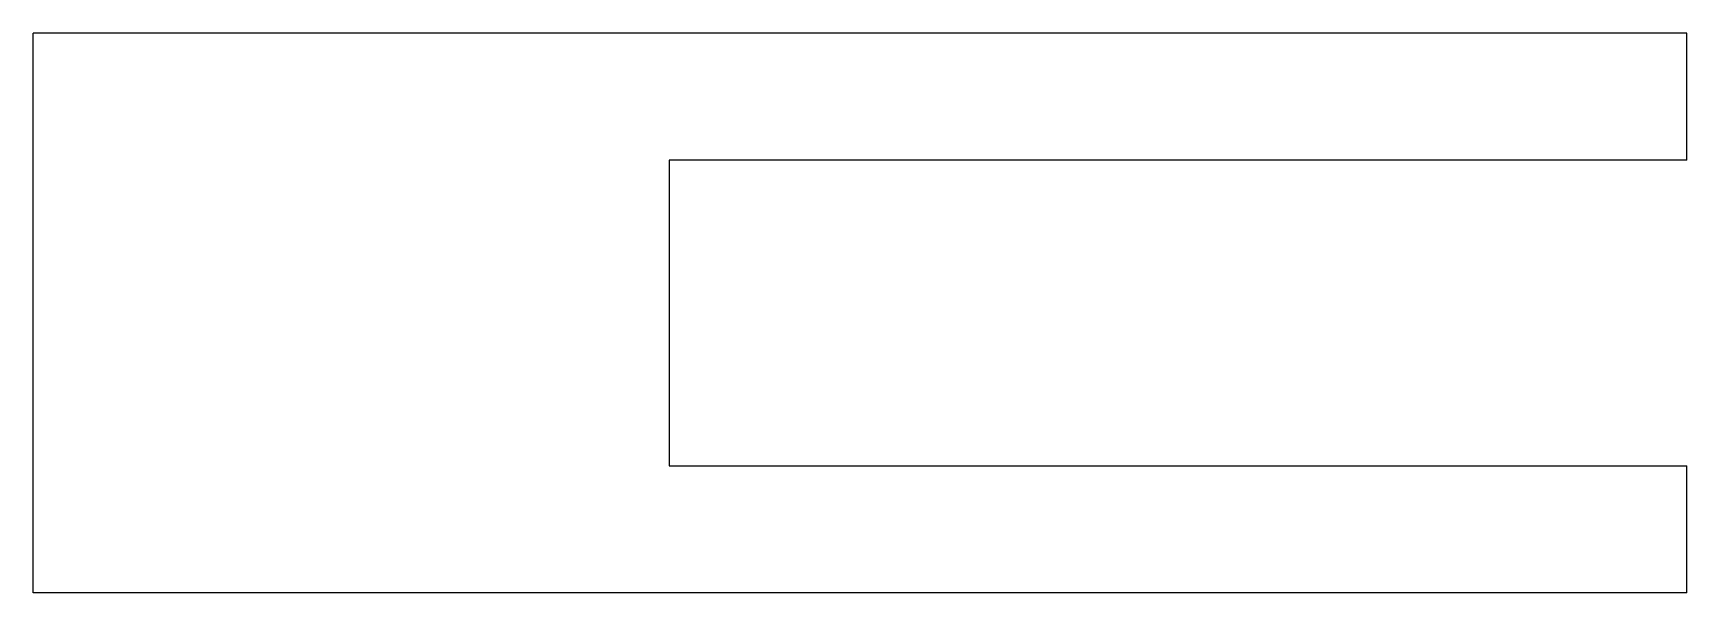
# Model space of a CAD drawing. Header units: metres. Extents: x -45 to 20, y -22 to 0.
import ezdxf

# ---------------------------------------------------------------- set-up
doc = ezdxf.new("R2010")
doc.units = ezdxf.units.M

msp = doc.modelspace()

# ---------------------------------------------------------------- linework, layer by layer
for points in [[(20, 0), (18.7, 0), (17.4, 0), (16.1, 0), (14.8, 0), (13.5, 0), (12.2, 0), (10.9, 0), (9.6, 0), (8.3, 0), (7, 0), (5.7, 0), (4.4, 0), (3.1, 0), (1.8, 0), (0.5, 0), (-0.8, 0), (-2.1, 0), (-3.4, 0), (-4.7, 0), (-6, 0), (-7.3, 0), (-8.6, 0), (-9.9, 0), (-11.2, 0), (-12.5, 0), (-13.8, 0), (-15.1, 0), (-16.4, 0), (-17.7, 0), (-19, 0), (-20.3, 0), (-21.6, 0), (-22.9, 0), (-24.2, 0), (-25.5, 0), (-26.8, 0), (-28.1, 0), (-29.4, 0), (-30.7, 0), (-32, 0), (-33.3, 0), (-34.6, 0), (-35.9, 0), (-37.2, 0), (-38.5, 0), (-39.8, 0), (-41.1, 0), (-42.4, 0), (-43.7, 0), (-45, 0)], [(-45, -22), (-45, -21.56), (-45, -21.12), (-45, -20.68), (-45, -20.24), (-45, -19.8), (-45, -19.36), (-45, -18.92), (-45, -18.48), (-45, -18.04), (-45, -17.6), (-45, -17.16), (-45, -16.72), (-45, -16.28), (-45, -15.84), (-45, -15.4), (-45, -14.96), (-45, -14.52), (-45, -14.08), (-45, -13.64), (-45, -13.2), (-45, -12.76), (-45, -12.32), (-45, -11.88), (-45, -11.44), (-45, -11), (-45, -10.56), (-45, -10.12), (-45, -9.68), (-45, -9.24), (-45, -8.8), (-45, -8.36), (-45, -7.92), (-45, -7.48), (-45, -7.04), (-45, -6.6), (-45, -6.16), (-45, -5.72), (-45, -5.28), (-45, -4.84), (-45, -4.4), (-45, -3.96), (-45, -3.52), (-45, -3.08), (-45, -2.64), (-45, -2.2), (-45, -1.76), (-45, -1.32), (-45, -0.88), (-45, -0.44), (-45, 0)], [(20, -5), (20, -4.9), (20, -4.8), (20, -4.7), (20, -4.6), (20, -4.5), (20, -4.4), (20, -4.3), (20, -4.2), (20, -4.1), (20, -4), (20, -3.9), (20, -3.8), (20, -3.7), (20, -3.6), (20, -3.5), (20, -3.4), (20, -3.3), (20, -3.2), (20, -3.1), (20, -3), (20, -2.9), (20, -2.8), (20, -2.7), (20, -2.6), (20, -2.5), (20, -2.4), (20, -2.3), (20, -2.2), (20, -2.1), (20, -2), (20, -1.9), (20, -1.8), (20, -1.7), (20, -1.6), (20, -1.5), (20, -1.4), (20, -1.3), (20, -1.2), (20, -1.1), (20, -1), (20, -0.9), (20, -0.8), (20, -0.7), (20, -0.6), (20, -0.5), (20, -0.4), (20, -0.3), (20, -0.2), (20, -0.1), (20, 0)], [(20, -5), (19.2, -5), (18.4, -5), (17.6, -5), (16.8, -5), (16, -5), (15.2, -5), (14.4, -5), (13.6, -5), (12.8, -5), (12, -5), (11.2, -5), (10.4, -5), (9.6, -5), (8.8, -5), (8, -5), (7.2, -5), (6.4, -5), (5.6, -5), (4.8, -5), (4, -5), (3.2, -5), (2.4, -5), (1.6, -5), (0.8, -5), (0, -5), (-0.8, -5), (-1.6, -5), (-2.4, -5), (-3.2, -5), (-4, -5), (-4.8, -5), (-5.6, -5), (-6.4, -5), (-7.2, -5), (-8, -5), (-8.8, -5), (-9.6, -5), (-10.4, -5), (-11.2, -5), (-12, -5), (-12.8, -5), (-13.6, -5), (-14.4, -5), (-15.2, -5), (-16, -5), (-16.8, -5), (-17.6, -5), (-18.4, -5), (-19.2, -5), (-20, -5)], [(-20, -5), (-20, -5.24), (-20, -5.48), (-20, -5.72), (-20, -5.96), (-20, -6.2), (-20, -6.44), (-20, -6.68), (-20, -6.92), (-20, -7.16), (-20, -7.4), (-20, -7.64), (-20, -7.88), (-20, -8.12), (-20, -8.36), (-20, -8.6), (-20, -8.84), (-20, -9.08), (-20, -9.32), (-20, -9.56), (-20, -9.8), (-20, -10.04), (-20, -10.28), (-20, -10.52), (-20, -10.76), (-20, -11), (-20, -11.24), (-20, -11.48), (-20, -11.72), (-20, -11.96), (-20, -12.2), (-20, -12.44), (-20, -12.68), (-20, -12.92), (-20, -13.16), (-20, -13.4), (-20, -13.64), (-20, -13.88), (-20, -14.12), (-20, -14.36), (-20, -14.6), (-20, -14.84), (-20, -15.08), (-20, -15.32), (-20, -15.56), (-20, -15.8), (-20, -16.04), (-20, -16.28), (-20, -16.52), (-20, -16.76), (-20, -17)], [(-20, -17), (-19.2, -17), (-18.4, -17), (-17.6, -17), (-16.8, -17), (-16, -17), (-15.2, -17), (-14.4, -17), (-13.6, -17), (-12.8, -17), (-12, -17), (-11.2, -17), (-10.4, -17), (-9.6, -17), (-8.8, -17), (-8, -17), (-7.2, -17), (-6.4, -17), (-5.6, -17), (-4.8, -17), (-4, -17), (-3.2, -17), (-2.4, -17), (-1.6, -17), (-0.8, -17), (0, -17), (0.8, -17), (1.6, -17), (2.4, -17), (3.2, -17), (4, -17), (4.8, -17), (5.6, -17), (6.4, -17), (7.2, -17), (8, -17), (8.8, -17), (9.6, -17), (10.4, -17), (11.2, -17), (12, -17), (12.8, -17), (13.6, -17), (14.4, -17), (15.2, -17), (16, -17), (16.8, -17), (17.6, -17), (18.4, -17), (19.2, -17), (20, -17)], [(20, -22), (20, -21.9), (20, -21.8), (20, -21.7), (20, -21.6), (20, -21.5), (20, -21.4), (20, -21.3), (20, -21.2), (20, -21.1), (20, -21), (20, -20.9), (20, -20.8), (20, -20.7), (20, -20.6), (20, -20.5), (20, -20.4), (20, -20.3), (20, -20.2), (20, -20.1), (20, -20), (20, -19.9), (20, -19.8), (20, -19.7), (20, -19.6), (20, -19.5), (20, -19.4), (20, -19.3), (20, -19.2), (20, -19.1), (20, -19), (20, -18.9), (20, -18.8), (20, -18.7), (20, -18.6), (20, -18.5), (20, -18.4), (20, -18.3), (20, -18.2), (20, -18.1), (20, -18), (20, -17.9), (20, -17.8), (20, -17.7), (20, -17.6), (20, -17.5), (20, -17.4), (20, -17.3), (20, -17.2), (20, -17.1), (20, -17)], [(20, -22), (18.7, -22), (17.4, -22), (16.1, -22), (14.8, -22), (13.5, -22), (12.2, -22), (10.9, -22), (9.6, -22), (8.3, -22), (7, -22), (5.7, -22), (4.4, -22), (3.1, -22), (1.8, -22), (0.5, -22), (-0.8, -22), (-2.1, -22), (-3.4, -22), (-4.7, -22), (-6, -22), (-7.3, -22), (-8.6, -22), (-9.9, -22), (-11.2, -22), (-12.5, -22), (-13.8, -22), (-15.1, -22), (-16.4, -22), (-17.7, -22), (-19, -22), (-20.3, -22), (-21.6, -22), (-22.9, -22), (-24.2, -22), (-25.5, -22), (-26.8, -22), (-28.1, -22), (-29.4, -22), (-30.7, -22), (-32, -22), (-33.3, -22), (-34.6, -22), (-35.9, -22), (-37.2, -22), (-38.5, -22), (-39.8, -22), (-41.1, -22), (-42.4, -22), (-43.7, -22), (-45, -22)]]:
    msp.add_lwpolyline(points)

doc.saveas('drawing.dxf')
